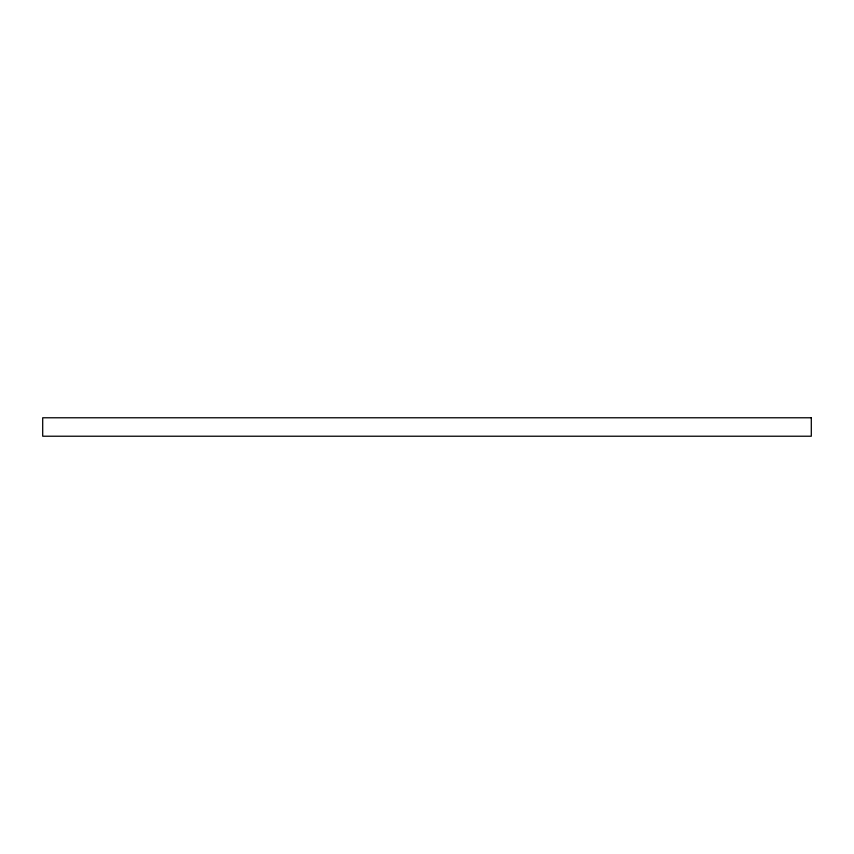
<?xml version="1.0" encoding="UTF-8"?>
<svg xmlns="http://www.w3.org/2000/svg" width="854" height="854" viewBox="0 0 854 854"><rect width="100%" height="100%" fill="white"/><g stroke="black" fill="none" stroke-linecap="round" stroke-linejoin="round"><path stroke-width="1.28" d="M811.3 417.777L42.7 417.777L42.7 436.223L811.3 436.223L811.3 417.777"/></g></svg>
